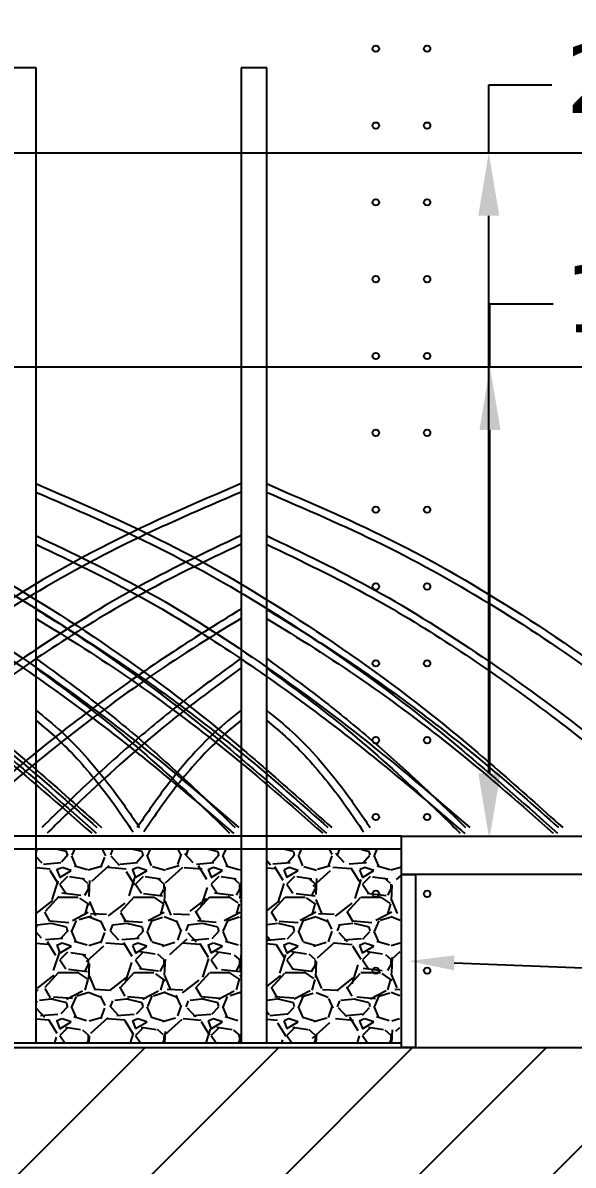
# Model space of a CAD drawing. Header units: feet. Extents: x 0 to 695, y -979 to -294.
# Drawn here: x 66.071 to 68.253, y -352.16 to -347.628 of the extents above; entities that cross this region are included whole.
import ezdxf
from ezdxf import colors
from ezdxf.entities.mleader import LeaderData, LeaderLine
from ezdxf.math import Vec2, Vec3

# ---------------------------------------------------------------- set-up
doc = ezdxf.new("R2010")
doc.units = ezdxf.units.FT
doc.header["$MEASUREMENT"] = 0
doc.header["$PDMODE"] = 35
for name, color, linetype in [('ATM Mangroves', 3, 'Continuous'), ('Max Crest Water Height', 130, 'Continuous'), ('Max Water Level', 210, 'Continuous'), ('Slabs', 7, 'Continuous')]:
    doc.layers.add(name, color=color, linetype=linetype)
doc.styles.get("Standard").update_dxf_attribs({"font": 'verdana.ttf'})
doc.dimstyles.new('Meters', dxfattribs={"dimscale": 0.25, "dimtxt": 1, "dimasz": 0.18, "dimexe": 0.178, "dimexo": 0.0625, "dimgap": 0.09, "dimtad": 0, "dimtih": 1, "dimtoh": 1, "dimzin": 0, "dimdsep": 46, "dimtxsty": 'Standard', "dimcen": 0.09, "dimazin": 0, "dimtfac": 1, "dimtofl": 0, "dimtmove": 0, "dimatfit": 3, "dimfxl": 0.5, "dimfxlon": 1, "dimtolj": 1, "dimtzin": 0, "dimarcsym": 0})

# ---------------------------------------------------------------- blocks, each defined once
blk = doc.blocks.new('*D65')
at = {"layer": 'ATM Mangroves', "color": 0, "lineweight": -2, "transparency": 16777216}
for p, q in [((67.9237169264645, -348.9928943976238), (67.9237169264645, -348.7428943976238)), ((67.9237169264645, -348.7428943976238), (68.1737169264645, -348.7428943976238)), ((67.7987169264645, -348.9928943976238), (67.96821692646449, -348.9928943976238)), ((67.9237169264645, -350.6046336649338), (67.9237169264645, -349.2428943976238)), ((67.7987169264645, -350.8546336649338), (67.96821692646449, -350.8546336649338))]:
    blk.add_line(p, q, dxfattribs=at)
at = {"layer": 'ATM Mangroves', "color": 0, "transparency": 16777216}
for points in [[(67.88205025979782, -349.2428943976238), (67.96538359313116, -349.2428943976238), (67.9237169264645, -348.9928943976238)], [(67.88205025979782, -350.6046336649338), (67.96538359313116, -350.6046336649338), (67.9237169264645, -350.8546336649338)]]:
    blk.add_solid(points, dxfattribs=at)
at = {"layer": 'Defpoints', "color": 0, "transparency": 16777216}
for p in [(41.21877439114354, -348.9928943976238), (38.41353162508585, -350.8546336649338), (67.9237169264645, -350.8546336649338)]:
    blk.add_point(p, dxfattribs=at)
at = {"layer": 'ATM Mangroves', "color": 0, "transparency": 16777216, "insert": (69.46853055977533, -348.7428943976238), "char_height": 0.25, "attachment_point": 5}
blk.add_mtext('\\A1;{\\H1.1x;1.9 m (6.1 ft)}', dxfattribs=at)
blk = doc.blocks.new('*D66')
at = {"layer": 'ATM Mangroves', "color": 0, "lineweight": -2, "transparency": 16777216}
for p, q in [((67.9189150460078, -348.1428858164252), (67.9189150460078, -347.8731096581169)), ((67.9189150460078, -347.8731096581169), (68.1689150460078, -347.8731096581169)), ((67.7939150460078, -348.1428858164252), (67.9634150460078, -348.1428858164252)), ((67.9189150460078, -350.6046336649338), (67.9189150460078, -348.3928858164252)), ((67.7939150460078, -350.8546336649338), (67.9634150460078, -350.8546336649338))]:
    blk.add_line(p, q, dxfattribs=at)
at = {"layer": 'ATM Mangroves', "color": 0, "transparency": 16777216}
for points in [[(67.87724837934113, -348.3928858164252), (67.96058171267447, -348.3928858164252), (67.9189150460078, -348.1428858164252)], [(67.87724837934113, -350.6046336649338), (67.96058171267447, -350.6046336649338), (67.9189150460078, -350.8546336649338)]]:
    blk.add_solid(points, dxfattribs=at)
at = {"layer": 'Defpoints', "color": 0, "transparency": 16777216}
for p in [(43.80097345152969, -348.1428858164252), (42.07113162508585, -350.8546336649338), (67.9189150460078, -350.8546336649338)]:
    blk.add_point(p, dxfattribs=at)
at = {"layer": 'ATM Mangroves', "color": 0, "transparency": 16777216, "insert": (69.47453291034618, -347.8731096581168), "char_height": 0.25, "width": 3.787576283962608, "attachment_point": 5}
blk.add_mtext('\\A1;{\\H1.1x;2.7 m (8.9 ft)}', dxfattribs=at)
blk = doc.blocks.new('*D67')
at = {"layer": 'ATM Mangroves', "color": 0, "lineweight": -2, "transparency": 16777216}
for p, q in [((65.56328667980365, -347.8066336649337), (65.56328667980365, -346.6806235394222)), ((65.56328667980365, -346.6806235394222), (65.60828667980365, -346.6806235394222)), ((65.68828667980365, -347.8066336649337), (65.51878667980365, -347.8066336649337)), ((65.56328667980365, -350.8096336649336), (65.56328667980365, -347.8516336649337)), ((65.68828667980365, -350.8546336649337), (65.51878667980365, -350.8546336649337))]:
    blk.add_line(p, q, dxfattribs=at)
at = {"layer": 'ATM Mangroves', "color": 0, "transparency": 16777216}
for points in [[(65.55578667980366, -347.8516336649337), (65.57078667980365, -347.8516336649337), (65.56328667980365, -347.8066336649337)], [(65.55578667980366, -350.8096336649336), (65.57078667980365, -350.8096336649336), (65.56328667980365, -350.8546336649337)]]:
    blk.add_solid(points, dxfattribs=at)
at = {"layer": 'Defpoints', "color": 0, "transparency": 16777216}
for p in [(65.56328667980365, -347.8066336649337), (67.03822586073485, -347.8066336649337), (66.9367498843285, -350.8546336649337)]:
    blk.add_point(p, dxfattribs=at)
at = {"layer": 'ATM Mangroves', "color": 0, "transparency": 16777216, "insert": (66.33562213984385, -346.6806235394222), "char_height": 0.25, "attachment_point": 5}
blk.add_mtext('\\A1;3.1 m\\P(10.0 ft)', dxfattribs=at)
blk = doc.blocks.new('*D98')
at = {"layer": 'ATM Mangroves', "color": 0, "lineweight": -2, "transparency": 16777216}
for p, q in [((69.10012801273292, -350.8546336649338), (69.10012801273292, -350.2102204512506)), ((69.10012801273292, -350.2102204512506), (69.14512801273293, -350.2102204512506)), ((68.97512801273292, -350.8546336649338), (69.14462801273292, -350.8546336649338)), ((69.10012801273292, -351.6478336649339), (69.10012801273292, -350.8996336649338)), ((68.97512801273292, -351.6928336649339), (69.14462801273292, -351.6928336649339))]:
    blk.add_line(p, q, dxfattribs=at)
at = {"layer": 'ATM Mangroves', "color": 0, "transparency": 16777216}
for points in [[(69.09262801273293, -350.8996336649338), (69.10762801273292, -350.8996336649338), (69.10012801273292, -350.8546336649338)], [(69.09262801273293, -351.6478336649339), (69.10762801273292, -351.6478336649339), (69.10012801273292, -351.6928336649339)]]:
    blk.add_solid(points, dxfattribs=at)
at = {"layer": 'Defpoints', "color": 0, "transparency": 16777216}
for p in [(67.57273162508586, -350.8546336649338), (69.10012801273292, -350.8546336649338), (67.57273162508586, -351.6928336649339)]:
    blk.add_point(p, dxfattribs=at)
at = {"layer": 'ATM Mangroves', "color": 0, "transparency": 16777216, "insert": (69.76316192811225, -350.2102204512505), "char_height": 0.25, "attachment_point": 5}
blk.add_mtext('\\A1;0.85 m \\P(2.8 ft)', dxfattribs=at)

msp = doc.modelspace()

# ---------------------------------------------------------------- hatches: boundary and pattern name
at = {"transparency": 33554687}
h = msp.add_hatch(dxfattribs=at)
h.set_pattern_fill('ANSI31', color=256, scale=3)
h.set_pattern_definition([(45, (0.4001795816721199, 63.69066964801118), (-0.2651650429449553, 0.2651650429449554), [])])
h.paths.add_polyline_path([(12.81033162508584, -351.6928336649337), (5.440331625085842, -351.6928336649337), (5.440331625085842, -352.6928336649337), (100.4911316250858, -352.6928336649344), (101.4911316250858, -352.6928336649344), (101.4911316250858, -349.0352336649337), (109.6081316250858, -349.0352336649337), (109.6081316250858, -348.0352336649337), (100.6997111904687, -348.0352336649337), (100.6997111904686, -351.6928336649337), (13.06433162508584, -351.6928336649337)])
at = {"layer": 'Slabs', "transparency": 33554687}
h = msp.add_hatch(dxfattribs=at)
h.set_pattern_fill('GRAVEL', scale=0.3)
h.set_pattern_definition([(228.012787504, (89.94627154959923, 40.26712399959564), (-2.400000000000019, -2.700000000000001), [0.0403608, -3.995726414122109]), (184.969740728, (89.91927154959924, 40.23712399959561), (3.599999999999993, 0.3000000000000105), [0.0692604, -6.856777428368999]), (132.510447078, (89.85027154959926, 40.23112399959564), (3.000000000000035, -3.299999999999959), [0.0488364, -4.83480977882991]), (267.273689006, (89.73327154959924, 40.15612399959565), (0.3000000000000073, 6.000000000000005), [0.06307139999999985, -6.244067412488691]), (292.833654178, (89.73027154959925, 40.0931239995956), (-1.499999999999996, 3.600000000000009), [0.06184649999999992, -6.12281193842648]), (357.273689006, (89.75427154959925, 40.03612399959565), (-6.000000000000005, 0.3000000000000076), [0.06307139999999985, -6.244067412488691]), (37.6942404667, (89.81727154959924, 40.0331239995956), (-3.899999999999999, -2.999999999999992), [0.08340869999999999, -8.2574545646748]), (72.2553283749, (89.88327154959924, 40.08412399959565), (2.100000000000008, 6.600000000000001), [0.07874639999999984, -7.795896449044009]), (121.429565615, (89.90727154959924, 40.15912399959564), (-2.400000000000006, 3.899999999999996), [0.063285, -6.265221932918699]), (175.236358309, (89.87427154959923, 40.21312399959561), (3.299999999999995, -0.3000000000000114), [0.0722496, -3.54022877363769]), (222.397437798, (89.80227154959925, 40.21912399959564), (-3.599999999999989, -3.299999999999991), [0.0934344, -9.25001250143847]), (138.814074834, (90.03027154959923, 40.15312399959561), (-2.10000000000001, 1.8), [0.03189029999999992, -3.157153443820405]), (171.46923439, (90.00627154959923, 40.17412399959562), (3.899999999999999, -0.5999999999999985), [0.0606711, -6.0064534248471]), (225, (89.94627154959923, 40.18312399959564), (-3.330669073875469e-17, -0.2999999999999799), [0.04242629999999999, -0.38183776871193]), (203.198590514, (89.92527154959924, 40.21912399959564), (1.499999999999997, 0.5999999999999925), [0.0228474, -2.26188453175917]), (291.801409486, (89.90427154959923, 40.21012399959562), (-0.2999999999999052, 0.9000000000000308), [0.0323109, -1.58323854214035]), (30.96375653209999, (89.91627154959923, 40.18012399959565), (0.9000000000000159, 0.5999999999999939), [0.0524787, -1.69680686845359]), (161.565051177, (89.96127154959925, 40.20712399959564), (0.6000000000000034, -0.299999999999993), [0.03794729999999993, -0.9107359980505186]), (16.389540334, (89.73027154959925, 40.21012399959562), (2.99999999999999, 0.9000000000000131), [0.05316, -5.26285354400082]), (70.3461759419, (89.78127154959924, 40.22512399959561), (-1.200000000000366, -3.300000000001019), [0.04459829999999999, -4.4152223241957]), (293.198590514, (89.96127154959925, 40.26712399959564), (-0.5999999999999911, 1.499999999999997), [0.0456945, -2.23903743175917]), (343.610459666, (89.97927154959925, 40.22512399959561), (-2.99999999999999, 0.900000000000013), [0.05315999999999992, -5.26285354400069]), (339.44395478, (89.73027154959925, 40.02412399959564), (-1.500000000000011, 0.6000000000000073), [0.05126399999999992, -2.511937123595245]), (294.775140569, (89.77827154959925, 40.00612399959562), (-1.500000000000002, 3.3), [0.0429534, -4.2523929189828]), (66.8014094864, (89.96427154959923, 39.96712399959563), (0.5999999999999943, 1.499999999999991), [0.0456945, -2.23903743175917]), (17.3540246363, (89.98227154959923, 40.0091239995956), (-3.899999999999993, -1.199999999999989), [0.0502893, -4.978627084272]), (69.44395478040002, (89.81727154959924, 39.96712399959563), (-0.6000000000000021, -1.499999999999986), [0.02563199999999996, -2.537569123595245]), (101.309932474, (89.94627154959923, 39.96712399959563), (-0.2999999999999891, 1.200000000000004), [0.015297, -1.51440885407784]), (165.963756532, (89.94327154959925, 39.98212399959561), (0.8999999999999876, -0.3000000000000004), [0.0618465, -1.17508518768531]), (186.009005957, (89.88327154959924, 39.9971239995956), (3.000000000000014, 0.2999999999999949), [0.057315, -5.67417695236284]), (303.690067526, (89.91627154959923, 40.15312399959561), (-0.2999999999999962, 0.5999999999999958), [0.04326659999999992, -1.038398782639198]), (353.157226587, (89.94027154959923, 40.11712399959561), (5.100000000000004, -0.6000000000000159), [0.0755382, -7.47826878720849]), (60.9453959009, (90.01527154959925, 40.10812399959565), (-1.199999999999993, -2.099999999999993), [0.0308868, -3.0578022422961]), (90, (90.03027154959923, 40.13512399959563), (-0.2999999999999999, 0.3), [0.018, -0.282]), (120.256437164, (89.87727154959924, 40.00612399959562), (1.200000000000003, -2.100000000000002), [0.0416772, -4.12605599683494]), (48.01278750420001, (89.85627154959926, 40.04212399959562), (2.4, 2.699999999999993), [0.08072159999999999, -3.955365614122109]), (0, (89.91027154959923, 40.10212399959562), (0.3, 0.3), [0.078, -0.222]), (325.3048464690001, (89.98827154959923, 40.10212399959562), (3.000000000000041, -2.099999999999947), [0.04743419999999993, -4.69598229025259]), (254.054604099, (90.02727154959925, 40.07512399959563), (-0.3000000000000113, -1.200000000000001), [0.0436806, -2.14035236678415]), (207.645975364, (90.01527154959925, 40.0331239995956), (-5.699999999999985, -3.000000000000014), [0.0711195, -7.040842254677819]), (175.42607874, (89.95227154959923, 40.00012399959564), (-3.899999999999986, 0.3000000000000004), [0.07523969999999999, -7.448722022390669])])
h.paths.add_polyline_path([(66.12382586073481, -351.6737836649338), (66.93674988432848, -351.6737836649338), (66.93674988432848, -350.9054336649331), (66.12382586073481, -350.9054336649337)])
h.paths.add_polyline_path([(64.19354988432846, -351.6740641390529), (64.19354988432845, -351.6735031908145), (64.19354988432846, -351.6737836649338), (64.19354988432846, -350.9054336649337), (63.80165720649298, -350.9054336649337), (63.80873004404327, -351.6737836649337)])
h.paths.add_polyline_path([(64.29502586073481, -351.6737836649338), (65.10634988432847, -351.6737836649338), (65.10634988432847, -350.9054336649337), (64.29502586073481, -350.9054336649337)])
h.paths.add_polyline_path([(67.03822586073483, -351.6737836649338), (67.56473452399942, -351.6737836649338), (67.56902546306233, -350.9097661110679), (67.03822586073483, -350.9054336649337)])
h.paths.add_polyline_path([(65.20779015162822, -351.6737836649338), (66.02234988432845, -351.6737836649337), (66.02234988432846, -350.9054336649337), (65.20634988432847, -350.9054336649339)])

# ---------------------------------------------------------------- linework, layer by layer
at = {"transparency": 33554687}
for p, q in [((13.06433162508584, -351.6928336649337), (100.4911316250858, -351.6928336649337)), ((23.68153162508584, -351.6928336649337), (100.6997111904686, -351.6928336649337))]:
    msp.add_line(p, q, dxfattribs=at)
for centre in [(67.47113162508583, -347.7304336649337), (67.67433162508584, -347.7304336649337), (67.47113162508583, -348.0352336649337), (67.67433162508584, -348.0352336649337), (67.47113162508583, -348.3400336649337), (67.67433162508584, -348.3400336649337), (67.47113162508583, -348.6448336649337), (67.67433162508584, -348.6448336649337), (67.47113162508583, -348.9496336649337), (67.67433162508584, -348.9496336649337), (67.47113162508583, -349.2544336649337), (67.67433162508584, -349.2544336649337), (67.47113162508583, -349.5592336649337), (67.67433162508584, -349.5592336649337), (67.47113162508583, -349.8640336649337), (67.67433162508584, -349.8640336649337), (67.47113162508583, -350.1688336649337), (67.67433162508584, -350.1688336649337), (67.47113162508583, -350.4736336649337), (67.67433162508584, -350.4736336649337), (67.47113162508583, -350.7784336649337), (67.67433162508584, -350.7784336649337), (67.47113162508583, -351.0832336649337), (67.67433162508584, -351.0832336649337), (67.47113162508583, -351.3880336649337), (67.67433162508584, -351.3880336649337)]:
    msp.add_circle(centre, 0.0127, dxfattribs=at)
at = {"layer": 'ATM Mangroves', "color": 7, "transparency": 33554687}
for p, q in [((66.12382586073481, -347.8066336649335), (66.02234988432846, -347.8066336649335)), ((67.03822586073483, -347.8066336649335), (66.93674988432848, -347.8066336649335)), ((67.03822586073483, -350.8546336649335), (67.03822586073483, -347.8066336649335)), ((67.57273162508582, -350.8546336649335), (63.91513162508582, -350.8546336649335)), ((67.57273162508582, -350.9054336649335), (63.91513162508582, -350.9054336649335)), ((49.29180446263609, -351.6737836649337), (67.57273162508586, -351.6737836649338))]:
    msp.add_line(p, q, dxfattribs=at)
for points in [[(66.12382586073481, -351.6737836649338), (66.12382586073481, -347.8066336649335)], [(66.12382586073481, -351.6737836649338), (66.12382586073481, -347.8066336649335)], [(66.93674988432848, -347.8066336649335), (66.93674988432848, -351.6737836649338)], [(66.93674988432848, -347.8066336649335), (66.93674988432848, -351.6737836649338)], [(67.03822586073483, -351.6737836649338), (67.03822586073483, -347.8066336649335)], [(67.03822586073483, -351.6737836649338), (67.03822586073483, -347.8066336649335)]]:
    msp.add_lwpolyline(points, dxfattribs=at)
msp.add_lwpolyline([(67.57273162508584, -351.0070336649337), (67.62829578034268, -351.0070336649337), (67.62829578034268, -351.6928336649338), (67.57273162508584, -351.6928336649338)], close=True, dxfattribs=at)
for points in [[(64.29379223711999, -349.4559641833528), (64.81560543711998, -349.6930535833528), (65.33850123711997, -349.9972641833528), (65.86356223712002, -350.3729263833528), (66.38321023711998, -350.8200401833528)], [(66.9367498843285, -349.4559641833528), (66.41493668432851, -349.6930535833528), (65.89204088432852, -349.9972641833528), (65.36697988432847, -350.3729263833528), (64.84733188432851, -350.8200401833528)], [(65.20659223711999, -349.4559641833528), (65.72840543711999, -349.6930535833528), (66.25130123711997, -349.9972641833528), (66.77636223712003, -350.3729263833528), (67.29601023711999, -350.8200401833528)], [(66.12259223711999, -349.4559641833524), (66.64440543711999, -349.6930535833524), (67.16730123711997, -349.9972641833523), (67.69236223712002, -350.3729263833524), (68.21201023711998, -350.8200401833524)], [(67.03699223712, -349.4559641833528), (67.55880543712, -349.6930535833528), (68.08170123711999, -349.9972641833528), (68.60676223712004, -350.3729263833528), (69.12641023712, -350.8200401833528)], [(65.20659223711999, -349.6616581833528), (65.63530183711998, -349.8770955833529), (66.06509403711996, -350.1444977833528), (66.49380363711998, -350.4584517833528), (66.92792623711998, -350.8200401833528)], [(66.9367498843285, -349.6616581833528), (66.50804028432852, -349.8770955833529), (66.07824808432854, -350.1444977833528), (65.64953848432852, -350.4584517833528), (65.21541588432852, -350.8200401833528)], [(66.12259223711999, -349.6616581833524), (66.55130183711998, -349.8770955833524), (66.98109403711996, -350.1444977833523), (67.40980363711998, -350.4584517833524), (67.84392623711997, -350.8200401833524)], [(67.03699223712, -349.6616581833528), (67.46570183712, -349.8770955833529), (67.89549403711997, -350.1444977833528), (68.32420363712, -350.4584517833528), (68.75832623711999, -350.8200401833528)], [(65.20659223711999, -349.9539601833528), (65.49564643711997, -350.1358369833528), (65.78578323712, -350.3404483833529), (66.07483743711998, -350.5677943833528), (66.36497423711998, -350.8200401833528)], [(66.9367498843285, -349.9539601833528), (66.64769568432853, -350.1358369833528), (66.3575588843285, -350.3404483833529), (66.06850468432852, -350.5677943833528), (65.77836788432852, -350.8200401833528)], [(66.12259223711999, -349.9539601833524), (66.41164643711997, -350.1358369833524), (66.70178323712, -350.3404483833524), (66.99083743711998, -350.5677943833523), (67.28097423711998, -350.8200401833524)], [(67.03699223712, -349.9539601833528), (67.32604643711998, -350.1358369833528), (67.61618323712001, -350.3404483833529), (67.90523743712, -350.5677943833528), (68.19537423711999, -350.8200401833528)], [(66.12259223711999, -350.1488281833524), (66.31854283711999, -350.2938965833524), (66.51557603711998, -350.4530387833524), (66.71152663711999, -350.6273373833524), (66.91289023712, -350.8200401833524)], [(66.9367498843285, -350.1488281833528), (66.7407992843285, -350.2938965833528), (66.54376608432851, -350.4530387833528), (66.3478154843285, -350.6273373833528), (66.1464518843285, -350.8200401833528)], [(67.03699223712, -350.1488281833528), (67.23294283712, -350.2938965833528), (67.42997603712, -350.4530387833528), (67.62592663712, -350.6273373833528), (67.82729023712001, -350.8200401833528)], [(66.12259223711999, -350.3545221833523), (66.22543923711999, -350.4411301833524), (66.32936883712, -350.5483075833524), (66.43221583711997, -350.6749717833524), (66.53398023711995, -350.8200401833524)], [(66.9367498843285, -350.3545221833528), (66.83390288432851, -350.4411301833528), (66.7299732843285, -350.5483075833528), (66.62712628432853, -350.6749717833528), (66.52536188432855, -350.8200401833528)], [(67.03699223712, -350.3545221833528), (67.13983923712, -350.4411301833528), (67.24376883712002, -350.5483075833528), (67.34661583711998, -350.6749717833528), (67.44838023711996, -350.8200401833528)]]:
    msp.add_spline(points, degree=3, dxfattribs=at)
for points, knots in [([(64.29379223711996, -349.4896549563842), (64.44874150969648, -349.5561263660317), (64.60311796948363, -349.6226032009467), (65.06133916905881, -349.8482052683195), (65.35373487272517, -350.033828213012), (65.8881526689834, -350.4220312638312), (66.12561284541786, -350.6310710961684), (66.36256285773112, -350.8431129695119)], [0.01225711850538435, 0.01225711850538435, 0.01225711850538435, 0.01225711850538435, 0.4791094907207734, 0.4791094907207734, 1.43732847216232, 1.43732847216232, 2.31778453469601, 2.31778453469601, 2.31778453469601, 2.31778453469601]), ([(66.93674988432853, -349.4896549563842), (66.78180061175202, -349.5561263660317), (66.62742415196486, -349.6226032009467), (66.16920295238968, -349.8482052683195), (65.87680724872332, -350.033828213012), (65.3423894524651, -350.4220312638312), (65.10492927603063, -350.6310710961684), (64.86797926371737, -350.8431129695119)], [0.01225711850538435, 0.01225711850538435, 0.01225711850538435, 0.01225711850538435, 0.4791094907207734, 0.4791094907207734, 1.43732847216232, 1.43732847216232, 2.31778453469601, 2.31778453469601, 2.31778453469601, 2.31778453469601]), ([(65.20659223711996, -349.4896549563842), (65.36154150969648, -349.5561263660317), (65.51591796948364, -349.6226032009467), (65.97413916905882, -349.8482052683195), (66.26653487272517, -350.033828213012), (66.8009526689834, -350.4220312638312), (67.03841284541787, -350.6310710961684), (67.27536285773112, -350.8431129695119)], [0.01225711850538435, 0.01225711850538435, 0.01225711850538435, 0.01225711850538435, 0.4791094907207734, 0.4791094907207734, 1.43732847216232, 1.43732847216232, 2.31778453469601, 2.31778453469601, 2.31778453469601, 2.31778453469601]), ([(66.12259223711996, -349.4896549563838), (66.27754150969648, -349.5561263660313), (66.43191796948364, -349.6226032009463), (66.89013916905881, -349.8482052683191), (67.18253487272517, -350.0338282130115), (67.7169526689834, -350.4220312638307), (67.95441284541786, -350.6310710961679), (68.19136285773112, -350.8431129695114)], [0.01225711850538435, 0.01225711850538435, 0.01225711850538435, 0.01225711850538435, 0.4791094907207734, 0.4791094907207734, 1.43732847216232, 1.43732847216232, 2.31778453469601, 2.31778453469601, 2.31778453469601, 2.31778453469601]), ([(67.03699223711997, -349.4896549563842), (67.19194150969649, -349.5561263660317), (67.34631796948365, -349.6226032009467), (67.80453916905883, -349.8482052683195), (68.09693487272519, -350.033828213012), (68.63135266898341, -350.4220312638312), (68.86881284541788, -350.6310710961684), (69.10576285773114, -350.8431129695119)], [0.01225711850538435, 0.01225711850538435, 0.01225711850538435, 0.01225711850538435, 0.4791094907207734, 0.4791094907207734, 1.43732847216232, 1.43732847216232, 2.31778453469601, 2.31778453469601, 2.31778453469601, 2.31778453469601]), ([(65.20659223711996, -349.6959795000272), (65.34792023630024, -349.7635790308636), (65.48857103414744, -349.8311785200953), (65.85061395253209, -350.0318090757075), (66.06670877549607, -350.177793402588), (66.48520487061339, -350.4852798926121), (66.68407298957626, -350.6521892497387), (66.89072960161093, -350.8289627835665), (66.8992625253608, -350.8362639141888), (66.90779655793708, -350.8435659937057)], [0.01366836299702191, 0.01366836299702191, 0.01366836299702191, 0.01366836299702191, 0.4475513778897694, 0.4475513778897694, 1.169952438169013, 1.169952438169013, 1.892353498448257, 1.892353498448257, 1.923465898919428, 1.923465898919428, 1.923465898919428, 1.923465898919428]), ([(66.93674988432853, -349.6959795000272), (66.79542188514826, -349.7635790308636), (66.65477108730106, -349.8311785200953), (66.29272816891641, -350.0318090757075), (66.07663334595243, -350.177793402588), (65.65813725083511, -350.4852798926121), (65.45926913187223, -350.6521892497387), (65.25261251983757, -350.8289627835665), (65.2440795960877, -350.8362639141888), (65.23554556351142, -350.8435659937057)], [0.01366836299702191, 0.01366836299702191, 0.01366836299702191, 0.01366836299702191, 0.4475513778897694, 0.4475513778897694, 1.169952438169013, 1.169952438169013, 1.892353498448257, 1.892353498448257, 1.923465898919428, 1.923465898919428, 1.923465898919428, 1.923465898919428]), ([(66.12259223711996, -349.6959795000268), (66.26392023630024, -349.7635790308631), (66.40457103414744, -349.8311785200949), (66.76661395253208, -350.0318090757071), (66.98270877549606, -350.1777934025875), (67.40120487061338, -350.4852798926117), (67.60007298957626, -350.6521892497383), (67.80672960161093, -350.8289627835661), (67.8152625253608, -350.8362639141884), (67.82379655793707, -350.8435659937053)], [0.01366836299702191, 0.01366836299702191, 0.01366836299702191, 0.01366836299702191, 0.4475513778897694, 0.4475513778897694, 1.169952438169013, 1.169952438169013, 1.892353498448257, 1.892353498448257, 1.923465898919428, 1.923465898919428, 1.923465898919428, 1.923465898919428]), ([(67.03699223711997, -349.6959795000272), (67.17832023630025, -349.7635790308636), (67.31897103414745, -349.8311785200953), (67.6810139525321, -350.0318090757075), (67.89710877549608, -350.177793402588), (68.3156048706134, -350.4852798926121), (68.51447298957628, -350.6521892497387), (68.72112960161094, -350.8289627835665), (68.72966252536081, -350.8362639141888), (68.73819655793709, -350.8435659937057)], [0.01366836299702191, 0.01366836299702191, 0.01366836299702191, 0.01366836299702191, 0.4475513778897694, 0.4475513778897694, 1.169952438169013, 1.169952438169013, 1.892353498448257, 1.892353498448257, 1.923465898919428, 1.923465898919428, 1.923465898919428, 1.923465898919428]), ([(65.20659223711965, -349.9902962288506), (65.33513479937503, -350.0692882245663), (65.46247433019286, -350.1486522917282), (65.71419768051399, -350.3236154962198), (65.83974319472983, -350.4177049581068), (66.0927444025148, -350.6203396529809), (66.21845452447022, -350.7313208073759), (66.34441363076539, -350.8431903281278)], [0.01755962128043403, 0.01755962128043403, 0.01755962128043403, 0.01755962128043403, 0.4357398291652329, 0.4357398291652329, 0.8714796583304657, 0.8714796583304657, 1.338210841209692, 1.338210841209692, 1.338210841209692, 1.338210841209692]), ([(66.93674988432885, -349.9902962288506), (66.80820732207347, -350.0692882245663), (66.68086779125564, -350.1486522917282), (66.42914444093451, -350.3236154962198), (66.30359892671866, -350.4177049581068), (66.0505977189337, -350.6203396529809), (65.92488759697828, -350.7313208073759), (65.79892849068311, -350.8431903281278)], [0.01755962128043403, 0.01755962128043403, 0.01755962128043403, 0.01755962128043403, 0.4357398291652329, 0.4357398291652329, 0.8714796583304657, 0.8714796583304657, 1.338210841209692, 1.338210841209692, 1.338210841209692, 1.338210841209692]), ([(66.12259223711965, -349.9902962288502), (66.25113479937502, -350.0692882245659), (66.37847433019286, -350.1486522917278), (66.63019768051399, -350.3236154962194), (66.75574319472983, -350.4177049581063), (67.0087444025148, -350.6203396529805), (67.13445452447021, -350.7313208073754), (67.26041363076538, -350.8431903281273)], [0.01755962128043403, 0.01755962128043403, 0.01755962128043403, 0.01755962128043403, 0.4357398291652329, 0.4357398291652329, 0.8714796583304657, 0.8714796583304657, 1.338210841209692, 1.338210841209692, 1.338210841209692, 1.338210841209692]), ([(67.03699223711966, -349.9902962288506), (67.16553479937504, -350.0692882245663), (67.29287433019287, -350.1486522917282), (67.544597680514, -350.3236154962198), (67.67014319472985, -350.4177049581068), (67.92314440251481, -350.6203396529809), (68.04885452447023, -350.7313208073759), (68.1748136307654, -350.8431903281278)], [0.01755962128043403, 0.01755962128043403, 0.01755962128043403, 0.01755962128043403, 0.4357398291652329, 0.4357398291652329, 0.8714796583304657, 0.8714796583304657, 1.338210841209692, 1.338210841209692, 1.338210841209692, 1.338210841209692]), ([(66.12259223711757, -350.1871295535649), (66.2314105978536, -350.266460304167), (66.3386805520199, -350.3464271721842), (66.55098929346235, -350.5218564174696), (66.65610034477393, -350.616554582961), (66.80315313161472, -350.7566383196277), (66.84720144168446, -350.7994110349656), (66.89132036609342, -350.8422529814802)], [0.02081669974320799, 0.02081669974320799, 0.02081669974320799, 0.02081669974320799, 0.3942230184415169, 0.3942230184415169, 0.7884460368830338, 0.7884460368830338, 0.9588479042329013, 0.9588479042329013, 0.9588479042329013, 0.9588479042329013]), ([(66.93674988433092, -350.1871295535653), (66.8279315235949, -350.2664603041674), (66.7206615694286, -350.3464271721846), (66.50835282798614, -350.52185641747), (66.40324177667456, -350.6165545829615), (66.25618898983377, -350.7566383196282), (66.21214067976403, -350.7994110349661), (66.16802175535507, -350.8422529814807)], [0.02081669974320799, 0.02081669974320799, 0.02081669974320799, 0.02081669974320799, 0.3942230184415169, 0.3942230184415169, 0.7884460368830338, 0.7884460368830338, 0.9588479042329013, 0.9588479042329013, 0.9588479042329013, 0.9588479042329013]), ([(67.03699223711759, -350.1871295535653), (67.14581059785361, -350.2664603041674), (67.25308055201991, -350.3464271721846), (67.46538929346237, -350.52185641747), (67.57050034477395, -350.6165545829615), (67.71755313161474, -350.7566383196282), (67.76160144168448, -350.7994110349661), (67.80572036609344, -350.8422529814807)], [0.02081669974320799, 0.02081669974320799, 0.02081669974320799, 0.02081669974320799, 0.3942230184415169, 0.3942230184415169, 0.7884460368830338, 0.7884460368830338, 0.9588479042329013, 0.9588479042329013, 0.9588479042329013, 0.9588479042329013]), ([(66.12259223712002, -350.3944286886824), (66.1807705080534, -350.4421330509491), (66.23530692792119, -350.4906898907617), (66.34113565544124, -350.6067605767466), (66.39266956402645, -350.671619572452), (66.46364487402707, -350.7716367998217), (66.48595079371185, -350.8044536024217), (66.50837226399909, -350.837444190058)], [0.02321068367792342, 0.02321068367792342, 0.02321068367792342, 0.02321068367792342, 0.2330037257347899, 0.2330037257347899, 0.4660074514695797, 0.4660074514695797, 0.5764938276270289, 0.5764938276270289, 0.5764938276270289, 0.5764938276270289]), ([(66.93674988432848, -350.3944286886828), (66.8785716133951, -350.4421330509495), (66.82403519352731, -350.4906898907622), (66.71820646600726, -350.6067605767471), (66.66667255742205, -350.6716195724525), (66.59569724742143, -350.7716367998222), (66.57339132773664, -350.8044536024221), (66.5509698574494, -350.8374441900584)], [0.02321068367792342, 0.02321068367792342, 0.02321068367792342, 0.02321068367792342, 0.2330037257347899, 0.2330037257347899, 0.4660074514695797, 0.4660074514695797, 0.5764938276270289, 0.5764938276270289, 0.5764938276270289, 0.5764938276270289]), ([(67.03699223712003, -350.3944286886828), (67.09517050805341, -350.4421330509495), (67.1497069279212, -350.4906898907622), (67.25553565544125, -350.6067605767471), (67.30706956402646, -350.6716195724525), (67.37804487402708, -350.7716367998222), (67.40035079371187, -350.8044536024221), (67.42277226399911, -350.8374441900584)], [0.02321068367792342, 0.02321068367792342, 0.02321068367792342, 0.02321068367792342, 0.2330037257347899, 0.2330037257347899, 0.4660074514695797, 0.4660074514695797, 0.5764938276270289, 0.5764938276270289, 0.5764938276270289, 0.5764938276270289])]:
    msp.add_open_spline(points, degree=3, knots=knots, dxfattribs=at)
at = {"layer": 'Max Crest Water Height', "color": 7, "transparency": 33554687}
msp.add_line((13.2651328615399, -348.142885816425), (100.6997124269227, -348.1428858164251), dxfattribs=at)
at = {"layer": 'Max Water Level', "transparency": 33554687}
msp.add_line((13.26513162508583, -348.9928943976237), (96.45833719876583, -348.9928943976238), dxfattribs=at)
at = {"layer": 'Slabs', "transparency": 33554687}
msp.add_lwpolyline([(67.57273162508584, -350.8546336649337), (71.23033162508584, -350.8546336649337), (71.23033162508584, -351.0070336649337), (67.57273162508584, -351.0070336649337)], close=True, dxfattribs=at)

# ---------------------------------------------------------------- dimensions: what is measured, and where the dimension line sits
at = {"layer": 'ATM Mangroves', "color": 7, "transparency": 33554687}
for base, p1, p2, text, override, picture, middle in [((65.56328667980365, -347.8066336649337), (66.93674988432848, -350.8546336649335), (67.03822586073483, -347.8066336649335), '3.1 m\\P(10.0 ft)', {"dimdec": 1, "dimpost": ' m'}, '*D67', (66.33562213984385, -346.6806235394222)), ((67.9189150460078, -350.8546336649338), (43.80097345152967, -348.1428858164251), (42.07113162508584, -350.8546336649337), '{\\H1.1x;<> (8.9 ft)}', {"dimasz": 1, "dimdec": 1, "dimpost": ' m'}, '*D66', (69.47453291034618, -347.8731096581168)), ((67.9237169264645, -350.8546336649338), (41.21877439114353, -348.9928943976237), (38.41353162508584, -350.8546336649337), '{\\H1.1x;<> (6.1 ft)}', {"dimasz": 1, "dimdec": 1, "dimpost": ' m'}, '*D65', (69.46853055977533, -348.7428943976238)), ((69.10012801273292, -350.8546336649338), (67.57273162508584, -351.6928336649338), (67.57273162508584, -350.8546336649337), '0.85 m \\P(2.8 ft)', {"dimpost": ' m'}, '*D98', (69.76316192811225, -350.2102204512505))]:
    dim = msp.add_linear_dim(base=base, p1=p1, p2=p2, angle=90, text=text, dimstyle='Meters', override=override, dxfattribs=at)
    dim.commit()
    dim.dimension.update_dxf_attribs({"geometry": picture, "text_midpoint": middle, "dimtype": 160})

# ---------------------------------------------------------------- leaders
ml = msp.add_multileader_mtext('Standard', dxfattribs=at)
ml.set_content('Plywood Retaining Wall', color=7)
ml.set_leader_properties()
ml.build(insert=Vec2(0, 0))
ml.multileader.update_dxf_attribs({"dogleg_length": 0.36, "arrow_head_size": 0.18})
ctx = ml.context
ctx.base_point, ctx.char_height, ctx.arrow_head_size, ctx.landing_gap_size, ctx.plane_origin = Vec3(69.80545582138078, -351.4232692898254), 0.18, 0.18, 0.09, Vec3(67.62829578034268, -351.6928336649337)
notes = []
notes.append((ctx, [(0, (1, 1, 0), (69.44545582138078, -351.4232692898254), (1, 0), 0.36, [(0, [(67.60176746185323, -351.3499336649338)], 0, [])])]))
ctx.mtext.insert, ctx.mtext.flow_direction = Vec3(69.89545582138078, -351.3077017948624), 5
for ctx, leaders in notes:
    for number, flags, end, landing, length, lines in leaders:
        leader = LeaderData()
        leader.index, (leader.has_last_leader_line, leader.has_dogleg_vector, leader.attachment_direction) = number, flags
        leader.last_leader_point, leader.dogleg_vector, leader.dogleg_length = Vec3(end), Vec3(landing), length
        for number, points, colour, breaks in lines:
            line = LeaderLine()
            line.index, line.vertices, line.color, line.breaks = number, Vec3.list(points), colors.encode_raw_color(colour), breaks
            leader.lines.append(line)
        ctx.leaders.append(leader)

doc.saveas('drawing.dxf')
